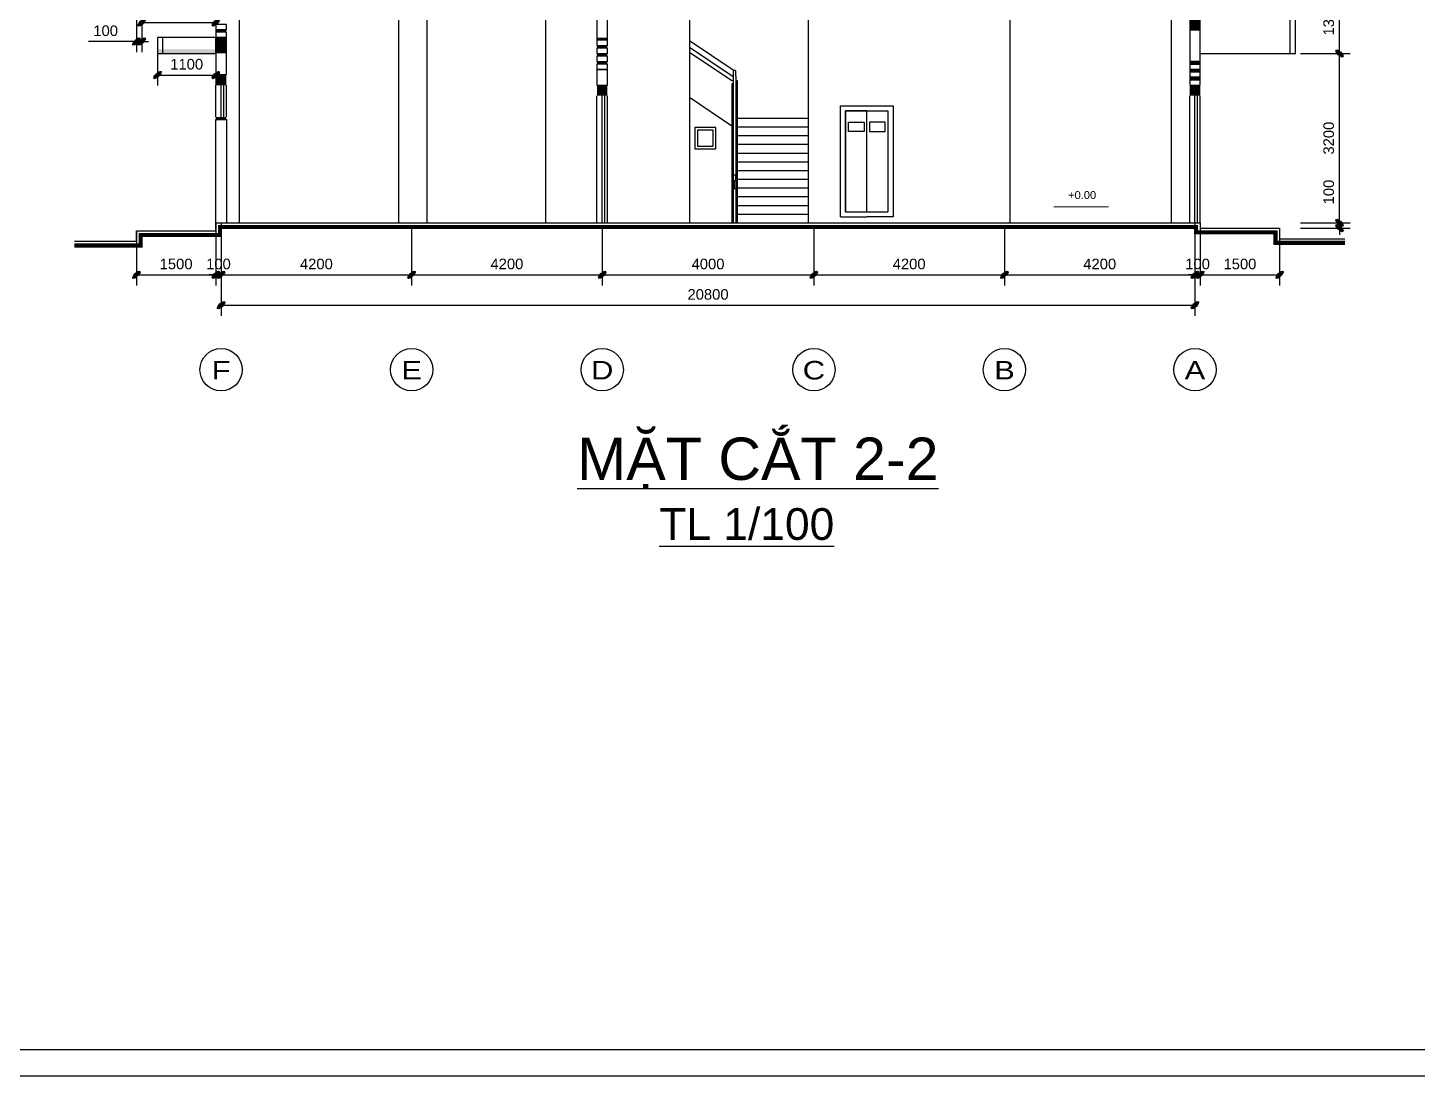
# Model space of a CAD drawing. Extents: x 3511 to 87611, y 1640 to 61040.
# Drawn here: x 33077 to 59328, y 1640 to 21454 of the extents above; entities that cross this region are included whole.
import ezdxf
from ezdxf.enums import TextEntityAlignment as Align

# ---------------------------------------------------------------- set-up
doc = ezdxf.new("R2010")
doc.units = 0
doc.layers.get('0').update_dxf_attribs({"linetype": 'CONTINUOUS'})
doc.layers.get('DEFPOINTS').update_dxf_attribs({"linetype": 'CONTINUOUS'})
for name, color, linetype in [('BAO', 3, 'CONTINUOUS'), ('CUA', 4, 'CONTINUOUS'), ('DIM', 6, 'CONTINUOUS'), ('mc1', 7, 'CONTINUOUS'), ('NET', 5, 'CONTINUOUS'), ('TEXT', 7, 'CONTINUOUS'), ('TUONG', 35, 'CONTINUOUS')]:
    doc.layers.add(name, color=color, linetype=linetype)
doc.styles.add('DIM', font='VHELVEN.TTF')
doc.styles.add('V', font='VHELVEN.TTF')
doc.styles.add('VN', font='VHELVEN.TTF')
doc.styles.add('VNI-HELVE', font='VHELVEN.TTF')
doc.dimstyles.new('DIM100S', dxfattribs={"dimtxt": 200, "dimasz": 130, "dimexe": 200, "dimexo": 0, "dimgap": 100, "dimtad": 1, "dimdec": 0, "dimrnd": 50, "dimzin": 0, "dimdsep": 46, "dimtxsty": 'VNI-HELVE', "dimblk1": 'ARCHTICK', "dimblk2": 'ARCHTICK', "dimsah": 1, "dimcen": 0, "dimclrd": 6, "dimclre": 6, "dimclrt": 6, "dimadec": 0, "dimazin": 0, "dimtfac": 1, "dimtdec": 0, "dimtofl": 0, "dimtmove": 0, "dimatfit": 3, "dimfxl": 0, "dimtolj": 1, "dimtzin": 0, "dimarcsym": 0})

# ---------------------------------------------------------------- blocks, each defined once
blk = doc.blocks.new('_ArchTick')
h = blk.add_hatch(color=256)
edge = h.paths.add_edge_path()
edge.add_ellipse((0, 0), major_axis=(0.5, 0.5), ratio=0.348148, start_angle=0, end_angle=360)
blk.add_ellipse((0, 0), major_axis=(0.5, 0.5), ratio=0.348148)
blk = doc.blocks.new('*D45')
at = {"layer": 'DEFPOINTS', "color": 0, "linetype": 'ByBlock'}
for p in [(36729, 17768), (55129, 17768), (55129, 16212)]:
    blk.add_point(p, dxfattribs=at)
at = {"layer": 'DIM', "color": 6, "linetype": 'ByBlock', "lineweight": -2}
for p, q in [((36729, 17768), (36729, 16012)), ((55129, 17768), (55129, 16012)), ((36729, 16212), (55129, 16212))]:
    blk.add_line(p, q, dxfattribs=at)
at = {"layer": 'DIM', "color": 6, "linetype": 'ByBlock', "lineweight": -2, "xscale": 130, "yscale": 130, "zscale": 130, "rotation": 180}
blk.add_blockref('_ArchTick', (36729, 16212), dxfattribs=at)
at = {"layer": 'DIM', "color": 6, "linetype": 'ByBlock', "lineweight": -2, "xscale": 130, "yscale": 130, "zscale": 130}
blk.add_blockref('_ArchTick', (55129, 16212), dxfattribs=at)
at = {"layer": 'DIM', "color": 6, "linetype": 'ByBlock', "insert": (45929, 16414), "char_height": 200, "attachment_point": 5, "style": 'VNI-HELVE'}
blk.add_mtext('\\A1;20800', dxfattribs=at)
blk = doc.blocks.new('*D46')
at = {"color": 6, "linetype": 'ByBlock'}
for p, q in [((43929, 17688), (43929, 16586)), ((47929, 17688), (47929, 16586)), ((43929, 16786), (47929, 16786))]:
    blk.add_line(p, q, dxfattribs=at)
at = {"layer": 'DEFPOINTS', "color": 0, "linetype": 'ByBlock'}
for p in [(43929, 17688), (47929, 17688), (47929, 16786)]:
    blk.add_point(p, dxfattribs=at)
at = {"color": 6, "linetype": 'ByBlock', "xscale": 130, "yscale": 130, "zscale": 130, "rotation": 180}
blk.add_blockref('_ArchTick', (43929, 16786), dxfattribs=at)
at = {"color": 6, "linetype": 'ByBlock', "xscale": 130, "yscale": 130, "zscale": 130}
blk.add_blockref('_ArchTick', (47929, 16786), dxfattribs=at)
at = {"color": 6, "linetype": 'ByBlock', "insert": (45929, 16989), "char_height": 200, "attachment_point": 5, "style": 'VNI-HELVE'}
blk.add_mtext('\\A1;4000', dxfattribs=at)
blk = doc.blocks.new('*D47')
at = {"color": 6, "linetype": 'ByBlock'}
for p, q in [((36729, 17768), (36729, 16586)), ((40329, 17688), (40329, 16586)), ((36729, 16786), (40329, 16786))]:
    blk.add_line(p, q, dxfattribs=at)
at = {"layer": 'DEFPOINTS', "color": 0, "linetype": 'ByBlock'}
for p in [(36729, 17768), (40329, 17688), (40329, 16786)]:
    blk.add_point(p, dxfattribs=at)
at = {"color": 6, "linetype": 'ByBlock', "xscale": 130, "yscale": 130, "zscale": 130, "rotation": 180}
blk.add_blockref('_ArchTick', (36729, 16786), dxfattribs=at)
at = {"color": 6, "linetype": 'ByBlock', "xscale": 130, "yscale": 130, "zscale": 130}
blk.add_blockref('_ArchTick', (40329, 16786), dxfattribs=at)
at = {"color": 6, "linetype": 'ByBlock', "insert": (38529, 16989), "char_height": 200, "attachment_point": 5, "style": 'VNI-HELVE'}
blk.add_mtext('\\A1;4200', dxfattribs=at)
blk = doc.blocks.new('*D48')
at = {"color": 6, "linetype": 'ByBlock'}
for p, q in [((40329, 17688), (40329, 16586)), ((43929, 17688), (43929, 16586)), ((40329, 16786), (43929, 16786))]:
    blk.add_line(p, q, dxfattribs=at)
at = {"layer": 'DEFPOINTS', "color": 0, "linetype": 'ByBlock'}
for p in [(40329, 17688), (43929, 17688), (43929, 16786)]:
    blk.add_point(p, dxfattribs=at)
at = {"color": 6, "linetype": 'ByBlock', "xscale": 130, "yscale": 130, "zscale": 130, "rotation": 180}
blk.add_blockref('_ArchTick', (40329, 16786), dxfattribs=at)
at = {"color": 6, "linetype": 'ByBlock', "xscale": 130, "yscale": 130, "zscale": 130}
blk.add_blockref('_ArchTick', (43929, 16786), dxfattribs=at)
at = {"color": 6, "linetype": 'ByBlock', "insert": (42129, 16989), "char_height": 200, "attachment_point": 5, "style": 'VNI-HELVE'}
blk.add_mtext('\\A1;4200', dxfattribs=at)
blk = doc.blocks.new('*D49')
at = {"layer": 'DEFPOINTS', "color": 0, "linetype": 'ByBlock'}
for p in [(36629, 17512), (36729, 17512), (36729, 16786)]:
    blk.add_point(p, dxfattribs=at)
at = {"layer": 'DIM', "color": 6, "linetype": 'ByBlock', "lineweight": -2}
for p, q in [((36629, 17512), (36629, 16586)), ((36729, 17512), (36729, 16586)), ((36629, 16786), (36499, 16786)), ((36729, 16786), (36859, 16786))]:
    blk.add_line(p, q, dxfattribs=at)
at = {"layer": 'DIM', "color": 6, "linetype": 'ByBlock', "lineweight": -2, "xscale": 130, "yscale": 130, "zscale": 130}
blk.add_blockref('_ArchTick', (36629, 16786), dxfattribs=at)
at = {"layer": 'DIM', "color": 6, "linetype": 'ByBlock', "lineweight": -2, "xscale": 130, "yscale": 130, "zscale": 130, "rotation": 180}
blk.add_blockref('_ArchTick', (36729, 16786), dxfattribs=at)
at = {"layer": 'DIM', "color": 6, "linetype": 'ByBlock', "insert": (36679, 16989), "char_height": 200, "attachment_point": 5, "style": 'VNI-HELVE'}
blk.add_mtext('\\A1;100', dxfattribs=at)
blk = doc.blocks.new('*D50')
at = {"color": 6, "linetype": 'ByBlock'}
for p, q in [((35129, 17618), (35129, 16586)), ((36629, 17768), (36629, 16586)), ((35129, 16786), (36629, 16786))]:
    blk.add_line(p, q, dxfattribs=at)
at = {"layer": 'DEFPOINTS', "color": 0, "linetype": 'ByBlock'}
for p in [(35129, 17618), (36629, 17768), (36629, 16786)]:
    blk.add_point(p, dxfattribs=at)
at = {"color": 6, "linetype": 'ByBlock', "xscale": 130, "yscale": 130, "zscale": 130, "rotation": 180}
blk.add_blockref('_ArchTick', (35129, 16786), dxfattribs=at)
at = {"color": 6, "linetype": 'ByBlock', "xscale": 130, "yscale": 130, "zscale": 130}
blk.add_blockref('_ArchTick', (36629, 16786), dxfattribs=at)
at = {"color": 6, "linetype": 'ByBlock', "insert": (35879, 16989), "char_height": 200, "attachment_point": 5, "style": 'VNI-HELVE'}
blk.add_mtext('\\A1;1500', dxfattribs=at)
blk = doc.blocks.new('*D51')
at = {"color": 6, "linetype": 'ByBlock'}
for p, q in [((35229, 21968), (35229, 21354)), ((36629, 21968), (36629, 21354)), ((35229, 21554), (36629, 21554))]:
    blk.add_line(p, q, dxfattribs=at)
at = {"layer": 'DEFPOINTS', "color": 0, "linetype": 'ByBlock'}
for p in [(35229, 21968), (36629, 21968), (36629, 21554)]:
    blk.add_point(p, dxfattribs=at)
at = {"color": 6, "linetype": 'ByBlock', "xscale": 130, "yscale": 130, "zscale": 130, "rotation": 180}
blk.add_blockref('_ArchTick', (35229, 21554), dxfattribs=at)
at = {"color": 6, "linetype": 'ByBlock', "xscale": 130, "yscale": 130, "zscale": 130}
blk.add_blockref('_ArchTick', (36629, 21554), dxfattribs=at)
at = {"color": 6, "linetype": 'ByBlock', "insert": (35929, 21757), "char_height": 200, "attachment_point": 5, "style": 'VNI-HELVE'}
blk.add_mtext('\\A1;1400', dxfattribs=at)
blk = doc.blocks.new('*D52')
at = {"color": 6, "linetype": 'ByBlock'}
for p, q in [((35129, 22118), (35129, 20994)), ((35229, 21968), (35229, 20994)), ((35129, 21194), (34226, 21194)), ((35229, 21194), (35359, 21194))]:
    blk.add_line(p, q, dxfattribs=at)
at = {"layer": 'DEFPOINTS', "color": 0, "linetype": 'ByBlock'}
for p in [(35129, 22118), (35229, 21968), (35129, 21194)]:
    blk.add_point(p, dxfattribs=at)
at = {"color": 6, "linetype": 'ByBlock', "xscale": 130, "yscale": 130, "zscale": 130}
blk.add_blockref('_ArchTick', (35129, 21194), dxfattribs=at)
at = {"color": 6, "linetype": 'ByBlock', "xscale": 130, "yscale": 130, "zscale": 130, "rotation": 180}
blk.add_blockref('_ArchTick', (35229, 21194), dxfattribs=at)
at = {"color": 6, "linetype": 'ByBlock', "insert": (34548, 21397), "char_height": 200, "attachment_point": 5, "style": 'VNI-HELVE'}
blk.add_mtext('\\A1;100', dxfattribs=at)
blk = doc.blocks.new('*D53')
at = {"color": 6, "linetype": 'ByBlock'}
for p, q in [((35529, 20968), (35529, 20361)), ((36629, 20968), (36629, 20361)), ((35529, 20561), (36629, 20561))]:
    blk.add_line(p, q, dxfattribs=at)
at = {"layer": 'DEFPOINTS', "color": 0, "linetype": 'ByBlock'}
for p in [(35529, 20968), (36629, 20968), (36629, 20561)]:
    blk.add_point(p, dxfattribs=at)
at = {"color": 6, "linetype": 'ByBlock', "xscale": 130, "yscale": 130, "zscale": 130, "rotation": 180}
blk.add_blockref('_ArchTick', (35529, 20561), dxfattribs=at)
at = {"color": 6, "linetype": 'ByBlock', "xscale": 130, "yscale": 130, "zscale": 130}
blk.add_blockref('_ArchTick', (36629, 20561), dxfattribs=at)
at = {"color": 6, "linetype": 'ByBlock', "insert": (36079, 20764), "char_height": 200, "attachment_point": 5, "style": 'VNI-HELVE'}
blk.add_mtext('\\A1;1100', dxfattribs=at)
blk = doc.blocks.new('*D54')
at = {"color": 6, "linetype": 'ByBlock'}
for p, q in [((57122, 20968), (58060, 20968)), ((57860, 17768), (57860, 20968)), ((57122, 17768), (58060, 17768))]:
    blk.add_line(p, q, dxfattribs=at)
at = {"layer": 'DEFPOINTS', "color": 0, "linetype": 'ByBlock'}
for p in [(57122, 20968), (57860, 20968), (57122, 17768)]:
    blk.add_point(p, dxfattribs=at)
at = {"color": 6, "linetype": 'ByBlock', "xscale": 130, "yscale": 130, "zscale": 130}
for p, rotation in [((57860, 20968), 90), ((57860, 17768), 270)]:
    blk.add_blockref('_ArchTick', p, dxfattribs=dict(at, rotation=rotation))
at = {"color": 6, "linetype": 'ByBlock', "insert": (57657, 19368), "char_height": 200, "attachment_point": 5, "rotation": 90, "style": 'VNI-HELVE'}
blk.add_mtext('\\A1;3200', dxfattribs=at)
blk = doc.blocks.new('*D55')
at = {"color": 6, "linetype": 'ByBlock'}
for p, q in [((51529, 17688), (51529, 16586)), ((55129, 17768), (55129, 16586)), ((51529, 16786), (55129, 16786))]:
    blk.add_line(p, q, dxfattribs=at)
at = {"layer": 'DEFPOINTS', "color": 0, "linetype": 'ByBlock'}
for p in [(51529, 17688), (55129, 17768), (55129, 16786)]:
    blk.add_point(p, dxfattribs=at)
at = {"color": 6, "linetype": 'ByBlock', "xscale": 130, "yscale": 130, "zscale": 130, "rotation": 180}
blk.add_blockref('_ArchTick', (51529, 16786), dxfattribs=at)
at = {"color": 6, "linetype": 'ByBlock', "xscale": 130, "yscale": 130, "zscale": 130}
blk.add_blockref('_ArchTick', (55129, 16786), dxfattribs=at)
at = {"color": 6, "linetype": 'ByBlock', "insert": (53329, 16989), "char_height": 200, "attachment_point": 5, "style": 'VNI-HELVE'}
blk.add_mtext('\\A1;4200', dxfattribs=at)
blk = doc.blocks.new('*D56')
at = {"color": 6, "linetype": 'ByBlock'}
for p, q in [((47929, 17688), (47929, 16586)), ((51529, 17688), (51529, 16586)), ((47929, 16786), (51529, 16786))]:
    blk.add_line(p, q, dxfattribs=at)
at = {"layer": 'DEFPOINTS', "color": 0, "linetype": 'ByBlock'}
for p in [(47929, 17688), (51529, 17688), (51529, 16786)]:
    blk.add_point(p, dxfattribs=at)
at = {"color": 6, "linetype": 'ByBlock', "xscale": 130, "yscale": 130, "zscale": 130, "rotation": 180}
blk.add_blockref('_ArchTick', (47929, 16786), dxfattribs=at)
at = {"color": 6, "linetype": 'ByBlock', "xscale": 130, "yscale": 130, "zscale": 130}
blk.add_blockref('_ArchTick', (51529, 16786), dxfattribs=at)
at = {"color": 6, "linetype": 'ByBlock', "insert": (49729, 16989), "char_height": 200, "attachment_point": 5, "style": 'VNI-HELVE'}
blk.add_mtext('\\A1;4200', dxfattribs=at)
blk = doc.blocks.new('*D57')
at = {"color": 6, "linetype": 'ByBlock'}
for p, q in [((55229, 17768), (55229, 16586)), ((56729, 17668), (56729, 16586)), ((55229, 16786), (56729, 16786))]:
    blk.add_line(p, q, dxfattribs=at)
at = {"layer": 'DEFPOINTS', "color": 0, "linetype": 'ByBlock'}
for p in [(55229, 17768), (56729, 17668), (56729, 16786)]:
    blk.add_point(p, dxfattribs=at)
at = {"color": 6, "linetype": 'ByBlock', "xscale": 130, "yscale": 130, "zscale": 130, "rotation": 180}
blk.add_blockref('_ArchTick', (55229, 16786), dxfattribs=at)
at = {"color": 6, "linetype": 'ByBlock', "xscale": 130, "yscale": 130, "zscale": 130}
blk.add_blockref('_ArchTick', (56729, 16786), dxfattribs=at)
at = {"color": 6, "linetype": 'ByBlock', "insert": (55979, 16989), "char_height": 200, "attachment_point": 5, "style": 'VNI-HELVE'}
blk.add_mtext('\\A1;1500', dxfattribs=at)
blk = doc.blocks.new('*D58')
at = {"layer": 'DEFPOINTS', "color": 0, "linetype": 'ByBlock'}
for p in [(55129, 17501), (55229, 17501), (55229, 16786)]:
    blk.add_point(p, dxfattribs=at)
at = {"layer": 'DIM', "color": 6, "linetype": 'ByBlock', "lineweight": -2}
for p, q in [((55129, 17501), (55129, 16586)), ((55229, 17501), (55229, 16586)), ((55129, 16786), (54999, 16786)), ((55229, 16786), (55359, 16786))]:
    blk.add_line(p, q, dxfattribs=at)
at = {"layer": 'DIM', "color": 6, "linetype": 'ByBlock', "lineweight": -2, "xscale": 130, "yscale": 130, "zscale": 130}
blk.add_blockref('_ArchTick', (55129, 16786), dxfattribs=at)
at = {"layer": 'DIM', "color": 6, "linetype": 'ByBlock', "lineweight": -2, "xscale": 130, "yscale": 130, "zscale": 130, "rotation": 180}
blk.add_blockref('_ArchTick', (55229, 16786), dxfattribs=at)
at = {"layer": 'DIM', "color": 6, "linetype": 'ByBlock', "insert": (55179, 16989), "char_height": 200, "attachment_point": 5, "style": 'VNI-HELVE'}
blk.add_mtext('\\A1;100', dxfattribs=at)
blk = doc.blocks.new('*D59')
at = {"color": 6, "linetype": 'ByBlock'}
for p, q in [((57860, 17768), (57860, 18671)), ((57122, 17768), (58060, 17768)), ((57122, 17668), (58060, 17668)), ((57860, 17668), (57860, 17538))]:
    blk.add_line(p, q, dxfattribs=at)
at = {"layer": 'DEFPOINTS', "color": 0, "linetype": 'ByBlock'}
for p in [(57122, 17768), (57122, 17668), (57860, 17768)]:
    blk.add_point(p, dxfattribs=at)
at = {"color": 6, "linetype": 'ByBlock', "xscale": 130, "yscale": 130, "zscale": 130}
for p, rotation in [((57860, 17768), 270), ((57860, 17668), 90)]:
    blk.add_blockref('_ArchTick', p, dxfattribs=dict(at, rotation=rotation))
at = {"color": 6, "linetype": 'ByBlock', "insert": (57657, 18350), "char_height": 200, "attachment_point": 5, "rotation": 90, "style": 'VNI-HELVE'}
blk.add_mtext('\\A1;100', dxfattribs=at)
blk = doc.blocks.new('*D60')
at = {"color": 6, "linetype": 'ByBlock'}
for p, q in [((57122, 22268), (58060, 22268)), ((57860, 20968), (57860, 22268)), ((57122, 20968), (58060, 20968))]:
    blk.add_line(p, q, dxfattribs=at)
at = {"layer": 'DEFPOINTS', "color": 0, "linetype": 'ByBlock'}
for p in [(57122, 22268), (57860, 22268), (57122, 20968)]:
    blk.add_point(p, dxfattribs=at)
at = {"color": 6, "linetype": 'ByBlock', "xscale": 130, "yscale": 130, "zscale": 130}
for p, rotation in [((57860, 22268), 90), ((57860, 20968), 270)]:
    blk.add_blockref('_ArchTick', p, dxfattribs=dict(at, rotation=rotation))
at = {"color": 6, "linetype": 'ByBlock', "insert": (57657, 21618), "char_height": 200, "attachment_point": 5, "rotation": 90, "style": 'VNI-HELVE'}
blk.add_mtext('\\A1;1300', dxfattribs=at)

msp = doc.modelspace()

# ---------------------------------------------------------------- linework, layer by layer
at = {"layer": 'BAO', "color": 3, "linetype": 'Continuous'}
for p, q in [((56929.2, 20968.4), (56929.2, 22318.4)), ((57029.2, 20968.4), (57029.2, 22318.4))]:
    msp.add_line(p, q, dxfattribs=at)
for points in [[(35529.2, 20968.4), (36629.2, 20968.4), (36629.2, 21268.4), (35529.2, 21268.4)], [(35529.2, 20968.4), (35629.2, 20968.4), (35629.2, 21268.4), (35529.2, 21268.4)], [(36629.2, 21418.4), (36829.2, 21418.4), (36829.2, 21518.4), (36629.2, 21518.4)], [(36629.2, 21268.4), (36829.2, 21268.4), (36829.2, 21368.4), (36629.2, 21368.4)], [(43829.2, 21118.4), (44029.2, 21118.4), (44029.2, 21218.4), (43829.2, 21218.4)], [(43829.2, 20968.4), (44029.2, 20968.4), (44029.2, 21068.4), (43829.2, 21068.4)], [(43829.2, 20818.4), (44029.2, 20818.4), (44029.2, 20918.4), (43829.2, 20918.4)], [(43829.2, 20668.4), (44029.2, 20668.4), (44029.2, 20768.4), (43829.2, 20768.4)], [(55029.2, 20668.4), (55229.2, 20668.4), (55229.2, 20768.4), (55029.2, 20768.4)], [(55029.2, 20518.4), (55229.2, 20518.4), (55229.2, 20618.4), (55029.2, 20618.4)], [(55029.2, 20368.4), (55229.2, 20368.4), (55229.2, 20468.4), (55029.2, 20468.4)]]:
    msp.add_lwpolyline(points, close=True, dxfattribs=at)
at = {"layer": 'CUA', "color": 4, "linetype": 'ByBlock'}
for p, q in [((45579.2, 21210.9), (46420.5, 20645.9)), ((45579.2, 21090.4), (46404.2, 20536.4)), ((45579.2, 20996.2), (46379.2, 20459)), ((46404.2, 20546.2), (46404.2, 17768.4)), ((46454.2, 20546.2), (46454.2, 17768.4)), ((46379.2, 20459), (46404.2, 20459)), ((46379.2, 20396.2), (46379.2, 17768.4)), ((46404.2, 20396.2), (46379.2, 20396.2)), ((46379.2, 20396.2), (46404.2, 20396.2)), ((46454.2, 20459), (46479.2, 20459)), ((46479.2, 20396.2), (46454.2, 20396.2)), ((46454.2, 20396.2), (46479.2, 20396.2)), ((46479.2, 20459), (46479.2, 17768.4)), ((45579.2, 20140.7), (46379.2, 19603.5)), ((46479.2, 19746.2), (47829.2, 19746.2)), ((48529.2, 19881.6), (48529.2, 17974.4)), ((48529.2, 17974.4), (48529.2, 19881.6)), ((48529.2, 19881.6), (49329.2, 19881.6)), ((48929.2, 19881.6), (48529.2, 19881.6)), ((48929.2, 17974.4), (48929.2, 19881.6)), ((48929.2, 17974.4), (48929.2, 19881.6)), ((48929.2, 19881.6), (49329.2, 19881.6)), ((49329.2, 19881.6), (49329.2, 17974.4)), ((49329.2, 19881.6), (49329.2, 17974.4)), ((46479.2, 19581.4), (47829.2, 19581.4)), ((46479.2, 19416.6), (47829.2, 19416.6)), ((46479.2, 19251.8), (47829.2, 19251.8)), ((46479.2, 19087), (47829.2, 19087)), ((46479.2, 18922.1), (47829.2, 18922.1)), ((46479.2, 18757.3), (47829.2, 18757.3)), ((46404.2, 18568.4), (46454.2, 18568.4)), ((46404.2, 18418.4), (46454.2, 18418.4)), ((46429.2, 18418.4), (46429.2, 18568.4)), ((46479.2, 18592.5), (47829.2, 18592.5)), ((46479.2, 18427.7), (47829.2, 18427.7)), ((46479.2, 18262.9), (47829.2, 18262.9)), ((46479.2, 18098.1), (47829.2, 18098.1)), ((46479.2, 17933.3), (47829.2, 17933.3)), ((48429.2, 17881.6), (48929.2, 17881.6)), ((48529.2, 17974.4), (49329.2, 17974.4)), ((49429.2, 17881.6), (48929.2, 17881.6))]:
    msp.add_line(p, q, dxfattribs=at)
for points in [[(46454.2, 20546.2), (46454.2, 20626.2, 0.4142136), (46434.2, 20646.2), (46424.2, 20646.2, 0.4142136), (46404.2, 20626.2), (46404.2, 20546.2)], [(46454.2, 18568.4), (46454.2, 18648.4, 0.4142136), (46434.2, 18668.4), (46424.2, 18668.4, 0.4142136), (46404.2, 18648.4), (46404.2, 18568.4)]]:
    msp.add_lwpolyline(points, format="xyb", dxfattribs=at)
msp.add_lwpolyline([(48429.2, 17881.6), (48429.2, 19981.6), (49429.2, 19981.6), (49429.2, 17881.6)], dxfattribs=at)
for points in [[(45679.2, 19168.4), (46079.2, 19168.4), (46079.2, 19568.4), (45679.2, 19568.4)], [(45729.2, 19218.4), (46029.2, 19218.4), (46029.2, 19518.4), (45729.2, 19518.4)], [(48583, 19670.8), (48880.5, 19670.8), (48880.5, 19492.5), (48583, 19492.5)], [(49275.4, 19670.8), (48977.9, 19670.8), (48977.9, 19492.5), (49275.4, 19492.5)]]:
    msp.add_lwpolyline(points, close=True, dxfattribs=at)
at = {"layer": 'mc1', "color": 4, "linetype": 'ByBlock'}
for p, q in [((36729.2, 19768.4), (36729.2, 20368.4)), ((36779.2, 19768.4), (36779.2, 20368.4)), ((43829.2, 17768.4), (43829.2, 20168.4)), ((43929.2, 17768.4), (43929.2, 20168.4)), ((43979.2, 17768.4), (43979.2, 20168.4)), ((44029.2, 17768.4), (44029.2, 20168.4)), ((55129.2, 17768.4), (55129.2, 20168.4)), ((55179.2, 17768.4), (55179.2, 20168.4))]:
    msp.add_line(p, q, dxfattribs=at)
at = {"layer": 'mc1', "color": 5, "linetype": 'ByBlock'}
for points in [[(55029.2, 20768.4), (55229.2, 20768.4), (55229.2, 20818.4), (55029.2, 20818.4)], [(55029.2, 20618.4), (55229.2, 20618.4), (55229.2, 20668.4), (55029.2, 20668.4)], [(55029.2, 20468.4), (55229.2, 20468.4), (55229.2, 20518.4), (55029.2, 20518.4)]]:
    msp.add_lwpolyline(points, close=True, dxfattribs=at)
at = {"layer": 'mc1', "color": 4, "linetype": 'ByBlock', "const_width": 80}
msp.add_lwpolyline([(33957.6, 17338.4), (35209.2, 17338.4), (35209.2, 17538.4), (36709.2, 17538.4), (36709.2, 17688.4), (55149.2, 17688.4), (55149.2, 17588.4), (56649.2, 17588.4), (56649.2, 17388.4), (57962.1, 17388.4)], dxfattribs=at)
at = {"layer": 'mc1', "color": 4, "linetype": 'ByBlock'}
msp.add_lwpolyline([(33957.6, 17418.4), (35129.2, 17418.4), (35129.2, 17618.4), (36629.2, 17618.4), (36629.2, 17768.4), (55229.2, 17768.4), (55229.2, 17668.4), (56729.2, 17668.4), (56729.2, 17468.4), (57962.1, 17468.4)], dxfattribs=at)
at = {"layer": 'mc1', "color": 5, "linetype": 'ByBlock'}
for points in [[(55029.2, 21702.5), (55229.2, 21702.5), (55029.2, 21402.5), (55229.2, 21402.5)], [(36629.2, 21418.4), (36629.2, 21368.4), (36829.2, 21418.4), (36829.2, 21368.4)], [(36629.2, 21268.4), (36829.2, 21268.4), (36629.2, 20968.4), (36829.2, 20968.4)], [(36629.2, 21268.4), (36829.2, 21268.4), (36629.2, 20968.4), (36829.2, 20968.4)], [(43829.2, 21268.4), (43829.2, 21218.4), (44029.2, 21268.4), (44029.2, 21218.4)], [(35529.2, 20968.4), (35529.2, 21048.4), (36629.2, 20968.4), (36629.2, 21048.4)], [(43829.2, 21118.4), (43829.2, 21068.4), (44029.2, 21118.4), (44029.2, 21068.4)], [(43829.2, 20968.4), (43829.2, 20918.4), (44029.2, 20968.4), (44029.2, 20918.4)], [(43829.2, 20818.4), (43829.2, 20768.4), (44029.2, 20818.4), (44029.2, 20768.4)], [(55029.2, 20818.4), (55029.2, 20768.4), (55229.2, 20818.4), (55229.2, 20768.4)], [(36629.2, 20568.4), (36829.2, 20568.4), (36629.2, 20368.4), (36829.2, 20368.4)], [(55029.2, 20668.4), (55029.2, 20618.4), (55229.2, 20668.4), (55229.2, 20618.4)], [(55029.2, 20518.4), (55029.2, 20468.4), (55229.2, 20518.4), (55229.2, 20468.4)], [(43829.2, 20368.4), (44029.2, 20368.4), (43829.2, 20168.4), (44029.2, 20168.4)], [(55029.2, 20368.4), (55229.2, 20368.4), (55029.2, 20168.4), (55229.2, 20168.4)]]:
    msp.add_solid(points, dxfattribs=at)
at = {"layer": 'NET', "color": 5, "linetype": 'Continuous'}
msp.add_solid([(36629.2, 19718.4), (36829.2, 19718.4), (36629.2, 19768.4), (36829.2, 19768.4)], dxfattribs=at)
at = {"layer": 'TEXT'}
msp.add_lwpolyline([(52517, 17768.4, 0, 150, 0), (52517, 17918.4, 0, 0, 0), (52517, 18108.9, 20, 20, 0)], format="xyseb", dxfattribs=at)
at = {"layer": 'TEXT', "const_width": 20}
msp.add_lwpolyline([(52461.2, 18070.4), (53499.9, 18070.4)], dxfattribs=at)
at = {"layer": 'TEXT', "color": 7, "linetype": 'Continuous'}
for centre in [(36729.2, 14991.8), (40329.2, 14991.8), (43929.2, 14991.8), (47929.2, 14991.8), (51529.2, 14991.8), (55129.2, 14991.8)]:
    msp.add_circle(centre, 400, dxfattribs=at)
at = {"layer": 'TUONG', "color": 3, "linetype": 'ByBlock'}
for p, q in [((37077.4, 17768.4), (37077.4, 22188.4)), ((40089.1, 17768.4), (40089.1, 22188.4)), ((40624.1, 17768.4), (40624.1, 22188.4)), ((42859.1, 22188.4), (42859.1, 17768.4)), ((43829.2, 22188.4), (43829.2, 21218.4)), ((44029.2, 21218.4), (44029.2, 22188.4)), ((45579.2, 22188.4), (45579.2, 17768.4)), ((47829.2, 17768.4), (47829.2, 22218.4)), ((51629.2, 22188.4), (51629.2, 17768.4)), ((54676.8, 22188.4), (54676.8, 17768.4)), ((36629.2, 19768.4), (36629.2, 20368.4)), ((36829.2, 19768.4), (36829.2, 20368.4)), ((55029.2, 17768.4), (55029.2, 20168.4)), ((55229.2, 17768.4), (55229.2, 20168.4))]:
    msp.add_line(p, q, dxfattribs=at)
at = {"layer": 'TUONG', "color": 3}
msp.add_line((55229.2, 20968.4), (57029.2, 20968.4), dxfattribs=at)
at = {"layer": 'TUONG', "color": 3, "linetype": 'Continuous'}
for points in [[(3510.5, 1639.6), (3510.5, 61039.6), (87610.5, 61039.6), (87610.5, 1639.6), (3510.5, 1639.6)], [(4010.5, 2139.6), (4010.5, 60539.6), (87110.5, 60539.6), (87110.5, 2139.6)]]:
    msp.add_lwpolyline(points, close=True, dxfattribs=at)
at = {"layer": 'TUONG', "color": 3, "linetype": 'ByBlock'}
for points in [[(55029.2, 20818.4), (55229.2, 20818.4), (55229.2, 22188.4), (55029.2, 22188.4)], [(36629.2, 20568.4), (36829.2, 20568.4), (36829.2, 21268.4), (36629.2, 21268.4)], [(43829.2, 20368.4), (44029.2, 20368.4), (44029.2, 20668.4), (43829.2, 20668.4)]]:
    msp.add_lwpolyline(points, close=True, dxfattribs=at)
msp.add_lwpolyline([(36629.2, 17768.4), (36629.2, 19718.4), (36829.2, 19718.4), (36829.2, 17768.4)], dxfattribs=at)

# ---------------------------------------------------------------- texts
at = {"layer": 'TEXT', "color": 7, "linetype": 'Continuous', "insert": (43454.3, 13709), "char_height": 800, "width": 12478.923, "attachment_point": 1, "style": 'V'}
msp.add_mtext('\\LMAËT CAÉT 2-2\\P\\l     \\H600;\\LTL 1/100', dxfattribs=at)
at = {"layer": 'TEXT', "color": 7, "style": 'DIM'}
msp.add_attdef('+0.00', (52732.1, 18217.9), '', height=150, dxfattribs=at)
at = {"layer": 'TEXT', "color": 1, "style": 'VN', "width": 1.2}
for tag, p in [('F', (36729.2, 14807.5)), ('E', (40329.2, 14807.5)), ('D', (43929.2, 14807.5)), ('C', (47929.2, 14807.5)), ('B', (51529.2, 14807.5)), ('A', (55129.2, 14807.5))]:
    msp.add_attdef(tag, text='', height=350, dxfattribs=at).set_placement(p, align=Align.CENTER)

# ---------------------------------------------------------------- dimensions: what is measured, and where the dimension line sits
at = {"layer": 'DIM', "color": 6, "linetype": 'ByBlock'}
for base, p1, p2, picture, middle in [((57860.2, 22268.4), (57122.4, 20968.4), (57122.4, 22268.4), '*D60', (57657.4, 21618.4)), ((57860.2, 20968.4), (57122.4, 17768.4), (57122.4, 20968.4), '*D54', (57657.4, 19368.4)), ((57860.2, 17768.4), (57122.4, 17668.4), (57122.4, 17768.4), '*D59', (57657.4, 18349.9))]:
    dim = msp.add_linear_dim(base=base, p1=p1, p2=p2, angle=90, dimstyle='DIM100S', dxfattribs=at)
    dim.commit()
    dim.dimension.update_dxf_attribs({"geometry": picture, "text_midpoint": middle})
for base, p1, p2, picture, middle in [((35129.2, 21193.8), (35229.2, 21968.4), (35129.2, 22118.4), '*D52', (34547.7, 21193.8)), ((36729.2, 16786.1), (36629.2, 17512.2), (36729.2, 17512.2), '*D49', (36679.2, 16786.1)), ((55229.2, 16786.1), (55129.2, 17500.7), (55229.2, 17500.7), '*D58', (55179.2, 16786.1))]:
    dim = msp.add_linear_dim(base=base, p1=p1, p2=p2, dimstyle='DIM100S', dxfattribs=at)
    dim.commit()
    dim.dimension.update_dxf_attribs({"geometry": picture, "text_midpoint": middle, "dimtype": 160})
for base, p1, p2, picture, middle in [((36629.2, 21553.8), (35229.2, 21968.4), (36629.2, 21968.4), '*D51', (35929.2, 21756.6)), ((36629.2, 20560.8), (35529.2, 20968.4), (36629.2, 20968.4), '*D53', (36079.2, 20763.6)), ((36629.2, 16786.1), (35129.2, 17618.4), (36629.2, 17768.4), '*D50', (35879.2, 16988.9)), ((47929.2, 16786.1), (43929.2, 17688.4), (47929.2, 17688.4), '*D46', (45929.2, 16988.9)), ((56729.2, 16786.1), (55229.2, 17768.4), (56729.2, 17668.4), '*D57', (55979.2, 16988.9))]:
    dim = msp.add_linear_dim(base=base, p1=p1, p2=p2, dimstyle='DIM100S', dxfattribs=at)
    dim.commit()
    dim.dimension.update_dxf_attribs({"geometry": picture, "text_midpoint": middle})
for base, p1, p2, text, picture, middle in [((55129.2, 16211.6), (36729.2, 17768.4), (55129.2, 17768.4), '20800', '*D45', (45929.2, 16414.4)), ((40329.2, 16786.1), (36729.2, 17768.4), (40329.2, 17688.4), '4200', '*D47', (38529.2, 16988.9)), ((43929.2, 16786.1), (40329.2, 17688.4), (43929.2, 17688.4), '4200', '*D48', (42129.2, 16988.9)), ((51529.2, 16786.1), (47929.2, 17688.4), (51529.2, 17688.4), '4200', '*D56', (49729.2, 16988.9)), ((55129.2, 16786.1), (51529.2, 17688.4), (55129.2, 17768.4), '4200', '*D55', (53329.2, 16988.9))]:
    dim = msp.add_linear_dim(base=base, p1=p1, p2=p2, text=text, dimstyle='DIM100S', dxfattribs=at)
    dim.commit()
    dim.dimension.update_dxf_attribs({"geometry": picture, "text_midpoint": middle})

doc.saveas('drawing.dxf')
